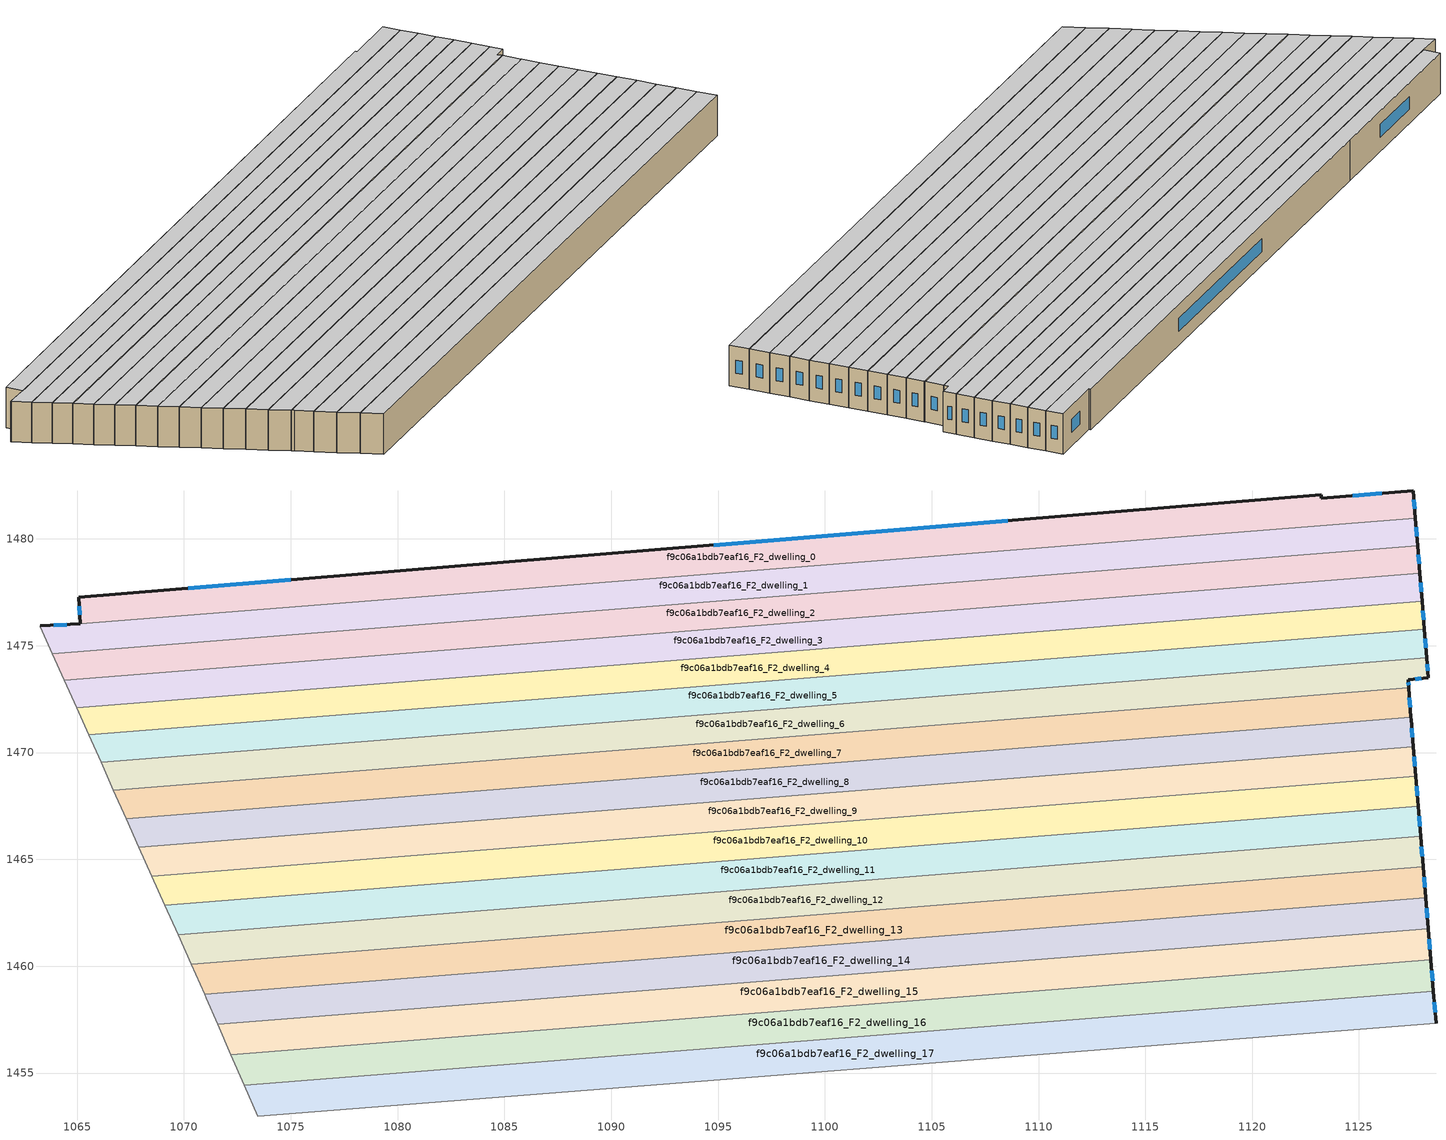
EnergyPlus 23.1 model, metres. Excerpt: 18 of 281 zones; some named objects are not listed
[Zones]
f9c06a1bdb7eaf16_F2_dwelling_0
 floor to f9c06a1bdb7eaf16_F1_dwelling_0 (EU_floor_Construction): 1127.54,1482.26 1127.64,1480.98 1065.15,1476.04 1065.08,1477.28 1123.23,1482.06 1123.25,1481.91 z6
 wall outside (EU_wall_Construction): 1127.64,1480.98 1127.54,1482.26 1123.25,1481.91 1123.23,1482.06 1080.12,1478.5 1065.08,1477.28 1065.15,1476.04 z6:9
 wall to f9c06a1bdb7eaf16_F2_dwelling_1 (EU_wall_Construction): 1065.15,1476.04 1127.64,1480.98 z6:9
 window (EU_Window_Construction): 1126.08,1482.14 1124.71,1482.03 / 1127.6,1481.42 1127.57,1481.82 / 1065.1,1476.86 1065.13,1476.46 / 1075,1478.09 1070.2,1477.69 / 1108.56,1480.85 1094.79,1479.71 z7.02:7.98
 ceiling to f9c06a1bdb7eaf16_F3_dwelling_0 (EU_floor_Construction): 1127.64,1480.98 1127.54,1482.26 1123.25,1481.91 1123.23,1482.06 1065.08,1477.28 1065.15,1476.04 z9
f9c06a1bdb7eaf16_F2_dwelling_1
 floor to f9c06a1bdb7eaf16_F1_dwelling_1 (EU_floor_Construction): 1127.64,1480.98 1127.74,1479.69 1063.84,1474.64 1063.28,1475.89 1063.26,1475.93 1065.15,1476.03 1065.15,1476.04 z6
 wall outside (EU_wall_Construction): 1127.74,1479.69 1127.64,1480.98 / 1065.15,1476.04 1065.15,1476.03 1063.26,1475.93 z6:9
 wall to f9c06a1bdb7eaf16_F2_dwelling_2 (EU_wall_Construction): 1063.84,1474.64 1127.74,1479.69 z6:9
 wall adiabatic (EU_wall_Construction): 1063.26,1475.93 1063.28,1475.89 1063.84,1474.64 z6:9
 window (EU_Window_Construction): 1127.71,1480.13 1127.67,1480.54 / 1064.51,1475.99 1063.9,1475.96 z7.02:7.98
 ceiling to f9c06a1bdb7eaf16_F3_dwelling_1 (EU_floor_Construction): 1127.74,1479.69 1127.64,1480.98 1065.15,1476.04 1065.15,1476.03 1063.26,1475.93 1063.28,1475.89 1063.84,1474.64 z9
f9c06a1bdb7eaf16_F2_dwelling_10
 floor to f9c06a1bdb7eaf16_F1_dwelling_10 (EU_floor_Construction): 1127.66,1468.89 1127.77,1467.49 1069.11,1462.85 1068.5,1464.21 z6
 wall outside (EU_wall_Construction): 1127.77,1467.49 1127.66,1468.89 z6:9
 wall to f9c06a1bdb7eaf16_F2_dwelling_11 (EU_wall_Construction): 1069.11,1462.85 1127.77,1467.49 z6:9
 wall adiabatic (EU_wall_Construction): 1068.5,1464.21 1069.11,1462.85 z6:9
 wall to f9c06a1bdb7eaf16_F2_dwelling_9 (EU_wall_Construction): 1127.66,1468.89 1068.5,1464.21 z6:9
 window (EU_Window_Construction): 1127.73,1467.97 1127.7,1468.42 z7.02:7.98
 ceiling to f9c06a1bdb7eaf16_F3_dwelling_10 (EU_floor_Construction): 1127.77,1467.49 1127.66,1468.89 1068.5,1464.21 1069.11,1462.85 z9
f9c06a1bdb7eaf16_F2_dwelling_11
 floor to f9c06a1bdb7eaf16_F1_dwelling_11 (EU_floor_Construction): 1127.77,1467.49 1127.89,1466.08 1069.72,1461.48 1069.11,1462.85 z6
 wall outside (EU_wall_Construction): 1127.89,1466.08 1127.77,1467.49 z6:9
 wall to f9c06a1bdb7eaf16_F2_dwelling_12 (EU_wall_Construction): 1069.72,1461.48 1127.89,1466.08 z6:9
 wall adiabatic (EU_wall_Construction): 1069.11,1462.85 1069.72,1461.48 z6:9
 window (EU_Window_Construction): 1127.85,1466.56 1127.81,1467.01 z7.02:7.98
 ceiling to f9c06a1bdb7eaf16_F3_dwelling_11 (EU_floor_Construction): 1127.89,1466.08 1127.77,1467.49 1069.11,1462.85 1069.72,1461.48 z9
f9c06a1bdb7eaf16_F2_dwelling_12
 floor to f9c06a1bdb7eaf16_F1_dwelling_12 (EU_floor_Construction): 1127.89,1466.08 1128.01,1464.65 1070.34,1460.09 1069.72,1461.48 z6
 wall outside (EU_wall_Construction): 1128.01,1464.65 1127.89,1466.08 z6:9
 wall to f9c06a1bdb7eaf16_F2_dwelling_13 (EU_wall_Construction): 1070.34,1460.09 1128.01,1464.65 z6:9
 wall adiabatic (EU_wall_Construction): 1069.72,1461.48 1070.34,1460.09 z6:9
 window (EU_Window_Construction): 1127.97,1465.14 1127.93,1465.59 z7.02:7.98
 ceiling to f9c06a1bdb7eaf16_F3_dwelling_12 (EU_floor_Construction): 1128.01,1464.65 1127.89,1466.08 1069.72,1461.48 1070.34,1460.09 z9
f9c06a1bdb7eaf16_F2_dwelling_13
 floor to f9c06a1bdb7eaf16_F1_dwelling_13 (EU_floor_Construction): 1128.01,1464.65 1128.12,1463.21 1070.96,1458.7 1070.34,1460.09 z6
 wall outside (EU_wall_Construction): 1128.12,1463.21 1128.01,1464.65 z6:9
 wall to f9c06a1bdb7eaf16_F2_dwelling_14 (EU_wall_Construction): 1070.96,1458.7 1128.12,1463.21 z6:9
 wall adiabatic (EU_wall_Construction): 1070.34,1460.09 1070.96,1458.7 z6:9
 window (EU_Window_Construction): 1128.08,1463.7 1128.05,1464.16 z7.02:7.98
 ceiling to f9c06a1bdb7eaf16_F3_dwelling_13 (EU_floor_Construction): 1128.12,1463.21 1128.01,1464.65 1070.34,1460.09 1070.96,1458.7 z9
f9c06a1bdb7eaf16_F2_dwelling_14
 floor to f9c06a1bdb7eaf16_F1_dwelling_14 (EU_floor_Construction): 1128.12,1463.21 1128.24,1461.76 1071.58,1457.28 1071.05,1458.51 1070.96,1458.7 z6
 wall outside (EU_wall_Construction): 1128.24,1461.76 1128.12,1463.21 z6:9
 wall to f9c06a1bdb7eaf16_F2_dwelling_15 (EU_wall_Construction): 1071.58,1457.28 1128.24,1461.76 z6:9
 wall adiabatic (EU_wall_Construction): 1070.96,1458.7 1071.05,1458.51 1071.58,1457.28 z6:9
 window (EU_Window_Construction): 1128.2,1462.26 1128.16,1462.72 z7.02:7.98
 ceiling to f9c06a1bdb7eaf16_F3_dwelling_14 (EU_floor_Construction): 1128.24,1461.76 1128.12,1463.21 1070.96,1458.7 1071.05,1458.51 1071.58,1457.28 z9
f9c06a1bdb7eaf16_F2_dwelling_15
 floor to f9c06a1bdb7eaf16_F1_dwelling_15 (EU_floor_Construction): 1128.24,1461.76 1128.36,1460.3 1072.19,1455.86 1071.58,1457.28 z6
 wall outside (EU_wall_Construction): 1128.36,1460.3 1128.24,1461.76 z6:9
 wall to f9c06a1bdb7eaf16_F2_dwelling_16 (EU_wall_Construction): 1072.19,1455.86 1128.36,1460.3 z6:9
 wall adiabatic (EU_wall_Construction): 1071.58,1457.28 1072.19,1455.86 z6:9
 window (EU_Window_Construction): 1128.32,1460.8 1128.28,1461.27 z7.02:7.98
 ceiling to f9c06a1bdb7eaf16_F3_dwelling_15 (EU_floor_Construction): 1128.36,1460.3 1128.24,1461.76 1071.58,1457.28 1072.19,1455.86 z9
f9c06a1bdb7eaf16_F2_dwelling_16
 floor to f9c06a1bdb7eaf16_F1_dwelling_16 (EU_floor_Construction): 1128.36,1460.3 1128.48,1458.83 1072.82,1454.42 1072.19,1455.86 z6
 wall outside (EU_wall_Construction): 1128.48,1458.83 1128.36,1460.3 z6:9
 wall to f9c06a1bdb7eaf16_F2_dwelling_17 (EU_wall_Construction): 1072.82,1454.42 1128.48,1458.83 z6:9
 wall adiabatic (EU_wall_Construction): 1072.19,1455.86 1072.82,1454.42 z6:9
 window (EU_Window_Construction): 1128.44,1459.33 1128.4,1459.8 z7.02:7.98
 ceiling to f9c06a1bdb7eaf16_F3_dwelling_16 (EU_floor_Construction): 1128.48,1458.83 1128.36,1460.3 1072.19,1455.86 1072.82,1454.42 z9
f9c06a1bdb7eaf16_F2_dwelling_17
 floor to f9c06a1bdb7eaf16_F1_dwelling_17 (EU_floor_Construction): 1128.48,1458.83 1128.61,1457.33 1073.44,1452.97 1072.82,1454.42 z6
 wall outside (EU_wall_Construction): 1128.61,1457.33 1128.48,1458.83 z6:9
 wall to f9c06a1bdb7eaf16_F2_dwelling_18 (EU_wall_Construction): 1073.44,1452.97 1128.61,1457.33 z6:9
 wall adiabatic (EU_wall_Construction): 1072.82,1454.42 1073.44,1452.97 z6:9
 window (EU_Window_Construction): 1128.57,1457.84 1128.53,1458.32 z7.02:7.98
 ceiling to f9c06a1bdb7eaf16_F3_dwelling_17 (EU_floor_Construction): 1128.61,1457.33 1128.48,1458.83 1072.82,1454.42 1073.44,1452.97 z9
f9c06a1bdb7eaf16_F2_dwelling_2
 floor to f9c06a1bdb7eaf16_F1_dwelling_2 (EU_floor_Construction): 1127.74,1479.69 1127.85,1478.39 1064.4,1473.38 1063.84,1474.64 z6
 wall outside (EU_wall_Construction): 1127.85,1478.39 1127.74,1479.69 z6:9
 wall to f9c06a1bdb7eaf16_F2_dwelling_3 (EU_wall_Construction): 1064.4,1473.38 1127.85,1478.39 z6:9
 wall adiabatic (EU_wall_Construction): 1063.84,1474.64 1064.4,1473.38 z6:9
 window (EU_Window_Construction): 1127.81,1478.84 1127.78,1479.25 z7.02:7.98
 ceiling to f9c06a1bdb7eaf16_F3_dwelling_2 (EU_floor_Construction): 1127.85,1478.39 1127.74,1479.69 1063.84,1474.64 1064.4,1473.38 z9
f9c06a1bdb7eaf16_F2_dwelling_3
 floor to f9c06a1bdb7eaf16_F1_dwelling_3 (EU_floor_Construction): 1127.85,1478.39 1127.95,1477.09 1064.97,1472.11 1064.4,1473.38 z6
 wall outside (EU_wall_Construction): 1127.95,1477.09 1127.85,1478.39 z6:9
 wall to f9c06a1bdb7eaf16_F2_dwelling_4 (EU_wall_Construction): 1064.97,1472.11 1127.95,1477.09 z6:9
 wall adiabatic (EU_wall_Construction): 1064.4,1473.38 1064.97,1472.11 z6:9
 window (EU_Window_Construction): 1127.92,1477.53 1127.88,1477.95 z7.02:7.98
 ceiling to f9c06a1bdb7eaf16_F3_dwelling_3 (EU_floor_Construction): 1127.95,1477.09 1127.85,1478.39 1064.4,1473.38 1064.97,1472.11 z9
f9c06a1bdb7eaf16_F2_dwelling_4
 floor to f9c06a1bdb7eaf16_F1_dwelling_4 (EU_floor_Construction): 1127.95,1477.09 1128.06,1475.77 1065.54,1470.83 1064.97,1472.11 z6
 wall outside (EU_wall_Construction): 1128.06,1475.77 1127.95,1477.09 z6:9
 wall to f9c06a1bdb7eaf16_F2_dwelling_5 (EU_wall_Construction): 1065.54,1470.83 1128.06,1475.77 z6:9
 wall adiabatic (EU_wall_Construction): 1064.97,1472.11 1065.54,1470.83 z6:9
 window (EU_Window_Construction): 1128.02,1476.22 1127.99,1476.64 z7.02:7.98
 ceiling to f9c06a1bdb7eaf16_F3_dwelling_4 (EU_floor_Construction): 1128.06,1475.77 1127.95,1477.09 1064.97,1472.11 1065.54,1470.83 z9
f9c06a1bdb7eaf16_F2_dwelling_5
 floor to f9c06a1bdb7eaf16_F1_dwelling_5 (EU_floor_Construction): 1128.06,1475.77 1128.17,1474.45 1066.12,1469.54 1065.54,1470.83 z6
 wall outside (EU_wall_Construction): 1128.17,1474.45 1128.06,1475.77 z6:9
 wall to f9c06a1bdb7eaf16_F2_dwelling_6 (EU_wall_Construction): 1066.12,1469.54 1128.17,1474.45 z6:9
 wall adiabatic (EU_wall_Construction): 1065.54,1470.83 1066.12,1469.54 z6:9
 window (EU_Window_Construction): 1128.13,1474.9 1128.1,1475.32 z7.02:7.98
 ceiling to f9c06a1bdb7eaf16_F3_dwelling_5 (EU_floor_Construction): 1128.17,1474.45 1128.06,1475.77 1065.54,1470.83 1066.12,1469.54 z9
f9c06a1bdb7eaf16_F2_dwelling_6
 floor to f9c06a1bdb7eaf16_F1_dwelling_6 (EU_floor_Construction): 1128.17,1474.45 1128.24,1473.5 1127.31,1473.41 1127.33,1473.03 1066.7,1468.24 1066.12,1469.54 z6
 wall outside (EU_wall_Construction): 1127.33,1473.03 1127.31,1473.41 1128.24,1473.5 1128.17,1474.45 z6:9
 wall to f9c06a1bdb7eaf16_F2_dwelling_7 (EU_wall_Construction): 1066.7,1468.24 1127.33,1473.03 z6:9
 wall adiabatic (EU_wall_Construction): 1066.12,1469.54 1066.7,1468.24 z6:9
 window (EU_Window_Construction): 1127.62,1473.44 1127.92,1473.47 / 1127.32,1473.16 1127.32,1473.28 / 1128.22,1473.83 1128.19,1474.13 z7.02:7.98
 ceiling to f9c06a1bdb7eaf16_F3_dwelling_6 (EU_floor_Construction): 1127.33,1473.03 1127.31,1473.41 1128.24,1473.5 1128.17,1474.45 1066.12,1469.54 1066.7,1468.24 z9
f9c06a1bdb7eaf16_F2_dwelling_7
 floor to f9c06a1bdb7eaf16_F1_dwelling_7 (EU_floor_Construction): 1127.33,1473.03 1127.43,1471.66 1067.29,1466.91 1066.7,1468.24 z6
 wall outside (EU_wall_Construction): 1127.43,1471.66 1127.33,1473.03 z6:9
 wall to f9c06a1bdb7eaf16_F2_dwelling_8 (EU_wall_Construction): 1067.29,1466.91 1127.43,1471.66 z6:9
 wall adiabatic (EU_wall_Construction): 1066.7,1468.24 1067.29,1466.91 z6:9
 window (EU_Window_Construction): 1127.4,1472.13 1127.37,1472.57 z7.02:7.98
 ceiling to f9c06a1bdb7eaf16_F3_dwelling_7 (EU_floor_Construction): 1127.43,1471.66 1127.33,1473.03 1066.7,1468.24 1067.29,1466.91 z9
f9c06a1bdb7eaf16_F2_dwelling_8
 floor to f9c06a1bdb7eaf16_F1_dwelling_8 (EU_floor_Construction): 1127.43,1471.66 1127.44,1471.57 1127.54,1470.28 1067.89,1465.57 1067.29,1466.91 z6
 wall outside (EU_wall_Construction): 1127.54,1470.28 1127.44,1471.57 1127.43,1471.66 z6:9
 wall to f9c06a1bdb7eaf16_F2_dwelling_9 (EU_wall_Construction): 1067.89,1465.57 1127.54,1470.28 z6:9
 wall adiabatic (EU_wall_Construction): 1067.29,1466.91 1067.89,1465.57 z6:9
 window (EU_Window_Construction): 1127.51,1470.72 1127.47,1471.13 z7.02:7.98
 ceiling to f9c06a1bdb7eaf16_F3_dwelling_8 (EU_floor_Construction): 1127.54,1470.28 1127.44,1471.57 1127.43,1471.66 1067.29,1466.91 1067.89,1465.57 z9
f9c06a1bdb7eaf16_F2_dwelling_9
 floor to f9c06a1bdb7eaf16_F1_dwelling_9 (EU_floor_Construction): 1127.54,1470.28 1127.66,1468.89 1068.5,1464.21 1067.89,1465.57 z6
 wall outside (EU_wall_Construction): 1127.66,1468.89 1127.54,1470.28 z6:9
 wall adiabatic (EU_wall_Construction): 1067.89,1465.57 1068.5,1464.21 z6:9
 window (EU_Window_Construction): 1127.62,1469.37 1127.58,1469.81 z7.02:7.98
 ceiling to f9c06a1bdb7eaf16_F3_dwelling_9 (EU_floor_Construction): 1127.66,1468.89 1127.54,1470.28 1067.89,1465.57 1068.5,1464.21 z9
[Building]
EU S2 Campaign: North Axis=0; Terrain=City; Solar Distribution=FullExterior
[Site:Location]
Vienna: Latitude=48; Longitude=16.5; Time Zone=1; Elevation=183
[SizingPeriod:WeatherFileDays]
AnnualSizingPeriod: Begin Month=1; Begin Day of Month=1; End Month=12; End Day of Month=31; Day of Week for Start Day=Monday; Use Weather File Daylight Saving Period=No; Use Weather File Rain and Snow Indicators=No
[MATERIAL]
EU_InternalMass_Material: Roughness=MediumRough; Thickness=0.1; Conductivity=1; Density=1800; Specific Heat=900; Thermal Absorptance=0.9; Solar Absorptance=0.7; Visible Absorptance=0.7
[MATERIAL:NOMASS] Roughness=MediumRough; Thermal Absorptance=0.9; Solar Absorptance=0.7; Visible Absorptance=0.7
Name | Thermal Resistance
EU_wall_NoMass | 0.942466
EU_floor_NoMass | 0.66527
[WINDOWMATERIAL:SIMPLEGLAZINGSYSTEM]
EU_Window_SimpleGlazing: UFactor=2.03367; Solar Heat Gain Coefficient=0.65; Visible Transmittance=0.65
[CONSTRUCTION]
EU_wall_Construction: EU_wall_NoMass
EU_floor_Construction: EU_floor_NoMass
EU_Window_Construction: EU_Window_SimpleGlazing
EU_InternalMass_Construction: EU_InternalMass_Material
[ZONE] Type=1; Multiplier=1; Ceiling Height=autocalculate; Floor Area=autocalculate; Part of Total Floor Area=Yes
Name | Volume
f9c06a1bdb7eaf16_F2_dwelling_0 | 250.268
f9c06a1bdb7eaf16_F2_dwelling_1; f9c06a1bdb7eaf16_F2_dwelling_12 | 249.365
f9c06a1bdb7eaf16_F2_dwelling_10 | 249.401
f9c06a1bdb7eaf16_F2_dwelling_11 | 249.184
f9c06a1bdb7eaf16_F2_dwelling_13 | 249.289
f9c06a1bdb7eaf16_F2_dwelling_14 | 249.269
f9c06a1bdb7eaf16_F2_dwelling_15 | 249.243
f9c06a1bdb7eaf16_F2_dwelling_16 | 249.268
f9c06a1bdb7eaf16_F2_dwelling_17 | 249.31
f9c06a1bdb7eaf16_F2_dwelling_2 | 249.373
f9c06a1bdb7eaf16_F2_dwelling_3 | 249.307
f9c06a1bdb7eaf16_F2_dwelling_4 | 249.211
f9c06a1bdb7eaf16_F2_dwelling_5 | 249.354
f9c06a1bdb7eaf16_F2_dwelling_6 | 249.253
f9c06a1bdb7eaf16_F2_dwelling_7 | 249.417
f9c06a1bdb7eaf16_F2_dwelling_8 | 249.151
f9c06a1bdb7eaf16_F2_dwelling_9 | 249.393
[INTERNALMASS] Construction=EU_InternalMass_Construction
Name | Zone or ZoneList | Surface Area
f9c06a1bdb7eaf16_F2_dwelling_0_EU_InternalMass | f9c06a1bdb7eaf16_F2_dwelling_0 | 83.0484
f9c06a1bdb7eaf16_F2_dwelling_1_EU_InternalMass | f9c06a1bdb7eaf16_F2_dwelling_1 | 83.1226
f9c06a1bdb7eaf16_F2_dwelling_2_EU_InternalMass | f9c06a1bdb7eaf16_F2_dwelling_2 | 83.1242
f9c06a1bdb7eaf16_F2_dwelling_3_EU_InternalMass | f9c06a1bdb7eaf16_F2_dwelling_3 | 83.1024
f9c06a1bdb7eaf16_F2_dwelling_4_EU_InternalMass | f9c06a1bdb7eaf16_F2_dwelling_4 | 83.0702
f9c06a1bdb7eaf16_F2_dwelling_5_EU_InternalMass | f9c06a1bdb7eaf16_F2_dwelling_5 | 83.1177
f9c06a1bdb7eaf16_F2_dwelling_6_EU_InternalMass | f9c06a1bdb7eaf16_F2_dwelling_6 | 83.0844
f9c06a1bdb7eaf16_F2_dwelling_7_EU_InternalMass | f9c06a1bdb7eaf16_F2_dwelling_7 | 83.1388
f9c06a1bdb7eaf16_F2_dwelling_8_EU_InternalMass | f9c06a1bdb7eaf16_F2_dwelling_8 | 83.0503
f9c06a1bdb7eaf16_F2_dwelling_9_EU_InternalMass | f9c06a1bdb7eaf16_F2_dwelling_9 | 83.1308
f9c06a1bdb7eaf16_F2_dwelling_10_EU_InternalMass | f9c06a1bdb7eaf16_F2_dwelling_10 | 83.134
f9c06a1bdb7eaf16_F2_dwelling_11_EU_InternalMass | f9c06a1bdb7eaf16_F2_dwelling_11 | 83.0612
f9c06a1bdb7eaf16_F2_dwelling_12_EU_InternalMass | f9c06a1bdb7eaf16_F2_dwelling_12 | 83.1213
f9c06a1bdb7eaf16_F2_dwelling_13_EU_InternalMass | f9c06a1bdb7eaf16_F2_dwelling_13 | 83.096
f9c06a1bdb7eaf16_F2_dwelling_14_EU_InternalMass | f9c06a1bdb7eaf16_F2_dwelling_14 | 83.0896
f9c06a1bdb7eaf16_F2_dwelling_15_EU_InternalMass | f9c06a1bdb7eaf16_F2_dwelling_15 | 83.0813
f9c06a1bdb7eaf16_F2_dwelling_16_EU_InternalMass | f9c06a1bdb7eaf16_F2_dwelling_16 | 83.0894
f9c06a1bdb7eaf16_F2_dwelling_17_EU_InternalMass | f9c06a1bdb7eaf16_F2_dwelling_17 | 83.1033
[OTHEREQUIPMENT] Fuel Type=Electricity; Design Level Calculation Method=Watts/Area; Power per Zone Floor Area=1; Fraction Latent=0; Fraction Radiant=0; Fraction Lost=0; Carbon Dioxide Generation Rate=0; EndUse Subcategory=EU_Step8_InternalGains
Name | Zone or ZoneList or Space or SpaceList | Schedule
EU_Step8_InternalGain_f9c06a1bdb7eaf16_F2_dwelling_0_f000 | f9c06a1bdb7eaf16_F2_dwelling_0 | EU_Step8_GainSchedule_f9c06a1bdb7eaf16_F2_dwelling_0_f000
EU_Step8_InternalGain_f9c06a1bdb7eaf16_F2_dwelling_1_f000 | f9c06a1bdb7eaf16_F2_dwelling_1 | EU_Step8_GainSchedule_f9c06a1bdb7eaf16_F2_dwelling_1_f000
EU_Step8_InternalGain_f9c06a1bdb7eaf16_F2_dwelling_2_f000 | f9c06a1bdb7eaf16_F2_dwelling_2 | EU_Step8_GainSchedule_f9c06a1bdb7eaf16_F2_dwelling_2_f000
EU_Step8_InternalGain_f9c06a1bdb7eaf16_F2_dwelling_3_f000 | f9c06a1bdb7eaf16_F2_dwelling_3 | EU_Step8_GainSchedule_f9c06a1bdb7eaf16_F2_dwelling_3_f000
EU_Step8_InternalGain_f9c06a1bdb7eaf16_F2_dwelling_4_f000 | f9c06a1bdb7eaf16_F2_dwelling_4 | EU_Step8_GainSchedule_f9c06a1bdb7eaf16_F2_dwelling_4_f000
EU_Step8_InternalGain_f9c06a1bdb7eaf16_F2_dwelling_5_f000 | f9c06a1bdb7eaf16_F2_dwelling_5 | EU_Step8_GainSchedule_f9c06a1bdb7eaf16_F2_dwelling_5_f000
EU_Step8_InternalGain_f9c06a1bdb7eaf16_F2_dwelling_6_f000 | f9c06a1bdb7eaf16_F2_dwelling_6 | EU_Step8_GainSchedule_f9c06a1bdb7eaf16_F2_dwelling_6_f000
EU_Step8_InternalGain_f9c06a1bdb7eaf16_F2_dwelling_7_f000 | f9c06a1bdb7eaf16_F2_dwelling_7 | EU_Step8_GainSchedule_f9c06a1bdb7eaf16_F2_dwelling_7_f000
EU_Step8_InternalGain_f9c06a1bdb7eaf16_F2_dwelling_8_f000 | f9c06a1bdb7eaf16_F2_dwelling_8 | EU_Step8_GainSchedule_f9c06a1bdb7eaf16_F2_dwelling_8_f000
EU_Step8_InternalGain_f9c06a1bdb7eaf16_F2_dwelling_9_f000 | f9c06a1bdb7eaf16_F2_dwelling_9 | EU_Step8_GainSchedule_f9c06a1bdb7eaf16_F2_dwelling_9_f000
EU_Step8_InternalGain_f9c06a1bdb7eaf16_F2_dwelling_10_f000 | f9c06a1bdb7eaf16_F2_dwelling_10 | EU_Step8_GainSchedule_f9c06a1bdb7eaf16_F2_dwelling_10_f000
EU_Step8_InternalGain_f9c06a1bdb7eaf16_F2_dwelling_11_f000 | f9c06a1bdb7eaf16_F2_dwelling_11 | EU_Step8_GainSchedule_f9c06a1bdb7eaf16_F2_dwelling_11_f000
EU_Step8_InternalGain_f9c06a1bdb7eaf16_F2_dwelling_12_f000 | f9c06a1bdb7eaf16_F2_dwelling_12 | EU_Step8_GainSchedule_f9c06a1bdb7eaf16_F2_dwelling_12_f000
EU_Step8_InternalGain_f9c06a1bdb7eaf16_F2_dwelling_13_f000 | f9c06a1bdb7eaf16_F2_dwelling_13 | EU_Step8_GainSchedule_f9c06a1bdb7eaf16_F2_dwelling_13_f000
EU_Step8_InternalGain_f9c06a1bdb7eaf16_F2_dwelling_14_f000 | f9c06a1bdb7eaf16_F2_dwelling_14 | EU_Step8_GainSchedule_f9c06a1bdb7eaf16_F2_dwelling_14_f000
EU_Step8_InternalGain_f9c06a1bdb7eaf16_F2_dwelling_15_f000 | f9c06a1bdb7eaf16_F2_dwelling_15 | EU_Step8_GainSchedule_f9c06a1bdb7eaf16_F2_dwelling_15_f000
EU_Step8_InternalGain_f9c06a1bdb7eaf16_F2_dwelling_16_f000 | f9c06a1bdb7eaf16_F2_dwelling_16 | EU_Step8_GainSchedule_f9c06a1bdb7eaf16_F2_dwelling_16_f000
EU_Step8_InternalGain_f9c06a1bdb7eaf16_F2_dwelling_17_f000 | f9c06a1bdb7eaf16_F2_dwelling_17 | EU_Step8_GainSchedule_f9c06a1bdb7eaf16_F2_dwelling_17_f000
[ZONEVENTILATION:DESIGNFLOWRATE] Schedule=EU_AlwaysOn; Design Flow Rate Calculation Method=AirChanges/Hour; Air Changes per Hour=0.530523; Ventilation Type=Natural; Fan Pressure Rise=0; Fan Total Efficiency=1; Constant Term Coefficient=1; Temperature Term Coefficient=0; Velocity Term Coefficient=0; Velocity Squared Term Coefficient=0; Minimum Indoor Temperature=-100; Maximum Indoor Temperature=100; Delta Temperature=-100; Minimum Outdoor Temperature=-100; Maximum Outdoor Temperature=100; Maximum Wind Speed=40
Name | Zone or ZoneList or Space or SpaceList
EU_ConstantAir_f9c06a1bdb7eaf16_F2_dwelling_0 | f9c06a1bdb7eaf16_F2_dwelling_0
EU_ConstantAir_f9c06a1bdb7eaf16_F2_dwelling_1 | f9c06a1bdb7eaf16_F2_dwelling_1
EU_ConstantAir_f9c06a1bdb7eaf16_F2_dwelling_2 | f9c06a1bdb7eaf16_F2_dwelling_2
EU_ConstantAir_f9c06a1bdb7eaf16_F2_dwelling_3 | f9c06a1bdb7eaf16_F2_dwelling_3
EU_ConstantAir_f9c06a1bdb7eaf16_F2_dwelling_4 | f9c06a1bdb7eaf16_F2_dwelling_4
EU_ConstantAir_f9c06a1bdb7eaf16_F2_dwelling_5 | f9c06a1bdb7eaf16_F2_dwelling_5
EU_ConstantAir_f9c06a1bdb7eaf16_F2_dwelling_6 | f9c06a1bdb7eaf16_F2_dwelling_6
EU_ConstantAir_f9c06a1bdb7eaf16_F2_dwelling_7 | f9c06a1bdb7eaf16_F2_dwelling_7
EU_ConstantAir_f9c06a1bdb7eaf16_F2_dwelling_8 | f9c06a1bdb7eaf16_F2_dwelling_8
EU_ConstantAir_f9c06a1bdb7eaf16_F2_dwelling_9 | f9c06a1bdb7eaf16_F2_dwelling_9
EU_ConstantAir_f9c06a1bdb7eaf16_F2_dwelling_10 | f9c06a1bdb7eaf16_F2_dwelling_10
EU_ConstantAir_f9c06a1bdb7eaf16_F2_dwelling_11 | f9c06a1bdb7eaf16_F2_dwelling_11
EU_ConstantAir_f9c06a1bdb7eaf16_F2_dwelling_12 | f9c06a1bdb7eaf16_F2_dwelling_12
EU_ConstantAir_f9c06a1bdb7eaf16_F2_dwelling_13 | f9c06a1bdb7eaf16_F2_dwelling_13
EU_ConstantAir_f9c06a1bdb7eaf16_F2_dwelling_14 | f9c06a1bdb7eaf16_F2_dwelling_14
EU_ConstantAir_f9c06a1bdb7eaf16_F2_dwelling_15 | f9c06a1bdb7eaf16_F2_dwelling_15
EU_ConstantAir_f9c06a1bdb7eaf16_F2_dwelling_16 | f9c06a1bdb7eaf16_F2_dwelling_16
EU_ConstantAir_f9c06a1bdb7eaf16_F2_dwelling_17 | f9c06a1bdb7eaf16_F2_dwelling_17
[HVACTEMPLATE:ZONE:IDEALLOADSAIRSYSTEM] System Availability Schedule=EU_AlwaysOn; Maximum Heating Supply Air Temperature=50; Minimum Cooling Supply Air Temperature=13; Maximum Heating Supply Air Humidity Ratio=0.0156; Minimum Cooling Supply Air Humidity Ratio=0.0077; Heating Limit=NoLimit; Cooling Limit=NoLimit; Heating Availability Schedule=EU_AlwaysOn; Cooling Availability Schedule=EU_CoolingOff; Dehumidification Control Type=ConstantSensibleHeatRatio; Cooling Sensible Heat Ratio=0.7; Dehumidification Setpoint=60; Humidification Control Type=None; Humidification Setpoint=30; Outdoor Air Method=None; Outdoor Air Flow Rate per Person=0.00944; Outdoor Air Flow Rate per Zone Floor Area=0; Outdoor Air Flow Rate per Zone=0; Demand Controlled Ventilation Type=None; Outdoor Air Economizer Type=NoEconomizer; Heat Recovery Type=None; Sensible Heat Recovery Effectiveness=0.7; Latent Heat Recovery Effectiveness=0.65
Name | Template Thermostat
f9c06a1bdb7eaf16_F2_dwelling_0 | EU_HeatOnly_f9c06a1bdb7eaf16_F2_dwelling_0
f9c06a1bdb7eaf16_F2_dwelling_1 | EU_HeatOnly_f9c06a1bdb7eaf16_F2_dwelling_1
f9c06a1bdb7eaf16_F2_dwelling_2 | EU_HeatOnly_f9c06a1bdb7eaf16_F2_dwelling_2
f9c06a1bdb7eaf16_F2_dwelling_3 | EU_HeatOnly_f9c06a1bdb7eaf16_F2_dwelling_3
f9c06a1bdb7eaf16_F2_dwelling_4 | EU_HeatOnly_f9c06a1bdb7eaf16_F2_dwelling_4
f9c06a1bdb7eaf16_F2_dwelling_5 | EU_HeatOnly_f9c06a1bdb7eaf16_F2_dwelling_5
f9c06a1bdb7eaf16_F2_dwelling_6 | EU_HeatOnly_f9c06a1bdb7eaf16_F2_dwelling_6
f9c06a1bdb7eaf16_F2_dwelling_7 | EU_HeatOnly_f9c06a1bdb7eaf16_F2_dwelling_7
f9c06a1bdb7eaf16_F2_dwelling_8 | EU_HeatOnly_f9c06a1bdb7eaf16_F2_dwelling_8
f9c06a1bdb7eaf16_F2_dwelling_9 | EU_HeatOnly_f9c06a1bdb7eaf16_F2_dwelling_9
f9c06a1bdb7eaf16_F2_dwelling_10 | EU_HeatOnly_f9c06a1bdb7eaf16_F2_dwelling_10
f9c06a1bdb7eaf16_F2_dwelling_11 | EU_HeatOnly_f9c06a1bdb7eaf16_F2_dwelling_11
f9c06a1bdb7eaf16_F2_dwelling_12 | EU_HeatOnly_f9c06a1bdb7eaf16_F2_dwelling_12
f9c06a1bdb7eaf16_F2_dwelling_13 | EU_HeatOnly_f9c06a1bdb7eaf16_F2_dwelling_13
f9c06a1bdb7eaf16_F2_dwelling_14 | EU_HeatOnly_f9c06a1bdb7eaf16_F2_dwelling_14
f9c06a1bdb7eaf16_F2_dwelling_15 | EU_HeatOnly_f9c06a1bdb7eaf16_F2_dwelling_15
f9c06a1bdb7eaf16_F2_dwelling_16 | EU_HeatOnly_f9c06a1bdb7eaf16_F2_dwelling_16
f9c06a1bdb7eaf16_F2_dwelling_17 | EU_HeatOnly_f9c06a1bdb7eaf16_F2_dwelling_17
[SIZING:ZONE] Zone Cooling Design Supply Air Temperature Input Method=SupplyAirTemperature; Zone Cooling Design Supply Air Temperature=13; Zone Heating Design Supply Air Temperature Input Method=SupplyAirTemperature; Zone Heating Design Supply Air Temperature=50; Zone Cooling Design Supply Air Humidity Ratio=0.008; Zone Heating Design Supply Air Humidity Ratio=0.008; Cooling Design Air Flow Method=DesignDay; Cooling Design Air Flow Rate=0; Cooling Minimum Air Flow per Zone Floor Area=0.000762; Cooling Minimum Air Flow=0; Cooling Minimum Air Flow Fraction=0.2; Heating Design Air Flow Method=DesignDay; Heating Design Air Flow Rate=0; Heating Maximum Air Flow per Zone Floor Area=0.002032; Heating Maximum Air Flow=0.141576; Heating Maximum Air Flow Fraction=0.3; Account for Dedicated Outdoor Air System=No; Dedicated Outdoor Air System Control Strategy=NeutralSupplyAir; Dedicated Outdoor Air Low Setpoint Temperature for Design=autosize; Dedicated Outdoor Air High Setpoint Temperature for Design=autosize; Zone Load Sizing Method=Sensible Load Only No Latent Load; Zone Latent Cooling Design Supply Air Humidity Ratio Input Method=HumidityRatioDifference; Zone Cooling Design Supply Air Humidity Ratio Difference=0.005; Zone Latent Heating Design Supply Air Humidity Ratio Input Method=HumidityRatioDifference; Zone Humidification Design Supply Air Humidity Ratio Difference=0.005
f9c06a1bdb7eaf16_F2_dwelling_0; f9c06a1bdb7eaf16_F2_dwelling_1; f9c06a1bdb7eaf16_F2_dwelling_2; f9c06a1bdb7eaf16_F2_dwelling_3; f9c06a1bdb7eaf16_F2_dwelling_4; f9c06a1bdb7eaf16_F2_dwelling_5; f9c06a1bdb7eaf16_F2_dwelling_6; f9c06a1bdb7eaf16_F2_dwelling_7; f9c06a1bdb7eaf16_F2_dwelling_8; f9c06a1bdb7eaf16_F2_dwelling_9; f9c06a1bdb7eaf16_F2_dwelling_10; f9c06a1bdb7eaf16_F2_dwelling_11; f9c06a1bdb7eaf16_F2_dwelling_12; f9c06a1bdb7eaf16_F2_dwelling_13; f9c06a1bdb7eaf16_F2_dwelling_14; f9c06a1bdb7eaf16_F2_dwelling_15; f9c06a1bdb7eaf16_F2_dwelling_16; f9c06a1bdb7eaf16_F2_dwelling_17
[SCHEDULE:CONSTANT]
Name | Hourly Value
EU_AlwaysOn | 1
EU_CoolingOff | 0
[SCHEDULE:FILE] Column Number=1; Rows to Skip at Top=0; Number of Hours of Data=8760; Column Separator=Comma; Interpolate to Timestep=No; Minutes per Item=60; Adjust Schedule for Daylight Savings=Yes
Name | File
EU_Step8_GainSchedule_f9c06a1bdb7eaf16_F2_dwelling_0_f000 | ../../schedules/f9c06a1bdb7eaf16/f9c06a1bdb7eaf16_F2_dwelling_0_f000_gain.csv
EU_Step8_GainSchedule_f9c06a1bdb7eaf16_F2_dwelling_1_f000 | ../../schedules/f9c06a1bdb7eaf16/f9c06a1bdb7eaf16_F2_dwelling_1_f000_gain.csv
EU_Step8_GainSchedule_f9c06a1bdb7eaf16_F2_dwelling_2_f000 | ../../schedules/f9c06a1bdb7eaf16/f9c06a1bdb7eaf16_F2_dwelling_2_f000_gain.csv
EU_Step8_GainSchedule_f9c06a1bdb7eaf16_F2_dwelling_3_f000 | ../../schedules/f9c06a1bdb7eaf16/f9c06a1bdb7eaf16_F2_dwelling_3_f000_gain.csv
EU_Step8_GainSchedule_f9c06a1bdb7eaf16_F2_dwelling_4_f000 | ../../schedules/f9c06a1bdb7eaf16/f9c06a1bdb7eaf16_F2_dwelling_4_f000_gain.csv
EU_Step8_GainSchedule_f9c06a1bdb7eaf16_F2_dwelling_5_f000 | ../../schedules/f9c06a1bdb7eaf16/f9c06a1bdb7eaf16_F2_dwelling_5_f000_gain.csv
EU_Step8_GainSchedule_f9c06a1bdb7eaf16_F2_dwelling_6_f000 | ../../schedules/f9c06a1bdb7eaf16/f9c06a1bdb7eaf16_F2_dwelling_6_f000_gain.csv
EU_Step8_GainSchedule_f9c06a1bdb7eaf16_F2_dwelling_7_f000 | ../../schedules/f9c06a1bdb7eaf16/f9c06a1bdb7eaf16_F2_dwelling_7_f000_gain.csv
EU_Step8_GainSchedule_f9c06a1bdb7eaf16_F2_dwelling_8_f000 | ../../schedules/f9c06a1bdb7eaf16/f9c06a1bdb7eaf16_F2_dwelling_8_f000_gain.csv
EU_Step8_GainSchedule_f9c06a1bdb7eaf16_F2_dwelling_9_f000 | ../../schedules/f9c06a1bdb7eaf16/f9c06a1bdb7eaf16_F2_dwelling_9_f000_gain.csv
EU_Step8_GainSchedule_f9c06a1bdb7eaf16_F2_dwelling_10_f000 | ../../schedules/f9c06a1bdb7eaf16/f9c06a1bdb7eaf16_F2_dwelling_10_f000_gain.csv
EU_Step8_GainSchedule_f9c06a1bdb7eaf16_F2_dwelling_11_f000 | ../../schedules/f9c06a1bdb7eaf16/f9c06a1bdb7eaf16_F2_dwelling_11_f000_gain.csv
EU_Step8_GainSchedule_f9c06a1bdb7eaf16_F2_dwelling_12_f000 | ../../schedules/f9c06a1bdb7eaf16/f9c06a1bdb7eaf16_F2_dwelling_12_f000_gain.csv
EU_Step8_GainSchedule_f9c06a1bdb7eaf16_F2_dwelling_13_f000 | ../../schedules/f9c06a1bdb7eaf16/f9c06a1bdb7eaf16_F2_dwelling_13_f000_gain.csv
EU_Step8_GainSchedule_f9c06a1bdb7eaf16_F2_dwelling_14_f000 | ../../schedules/f9c06a1bdb7eaf16/f9c06a1bdb7eaf16_F2_dwelling_14_f000_gain.csv
EU_Step8_GainSchedule_f9c06a1bdb7eaf16_F2_dwelling_15_f000 | ../../schedules/f9c06a1bdb7eaf16/f9c06a1bdb7eaf16_F2_dwelling_15_f000_gain.csv
EU_Step8_GainSchedule_f9c06a1bdb7eaf16_F2_dwelling_16_f000 | ../../schedules/f9c06a1bdb7eaf16/f9c06a1bdb7eaf16_F2_dwelling_16_f000_gain.csv
EU_Step8_GainSchedule_f9c06a1bdb7eaf16_F2_dwelling_17_f000 | ../../schedules/f9c06a1bdb7eaf16/f9c06a1bdb7eaf16_F2_dwelling_17_f000_gain.csv
